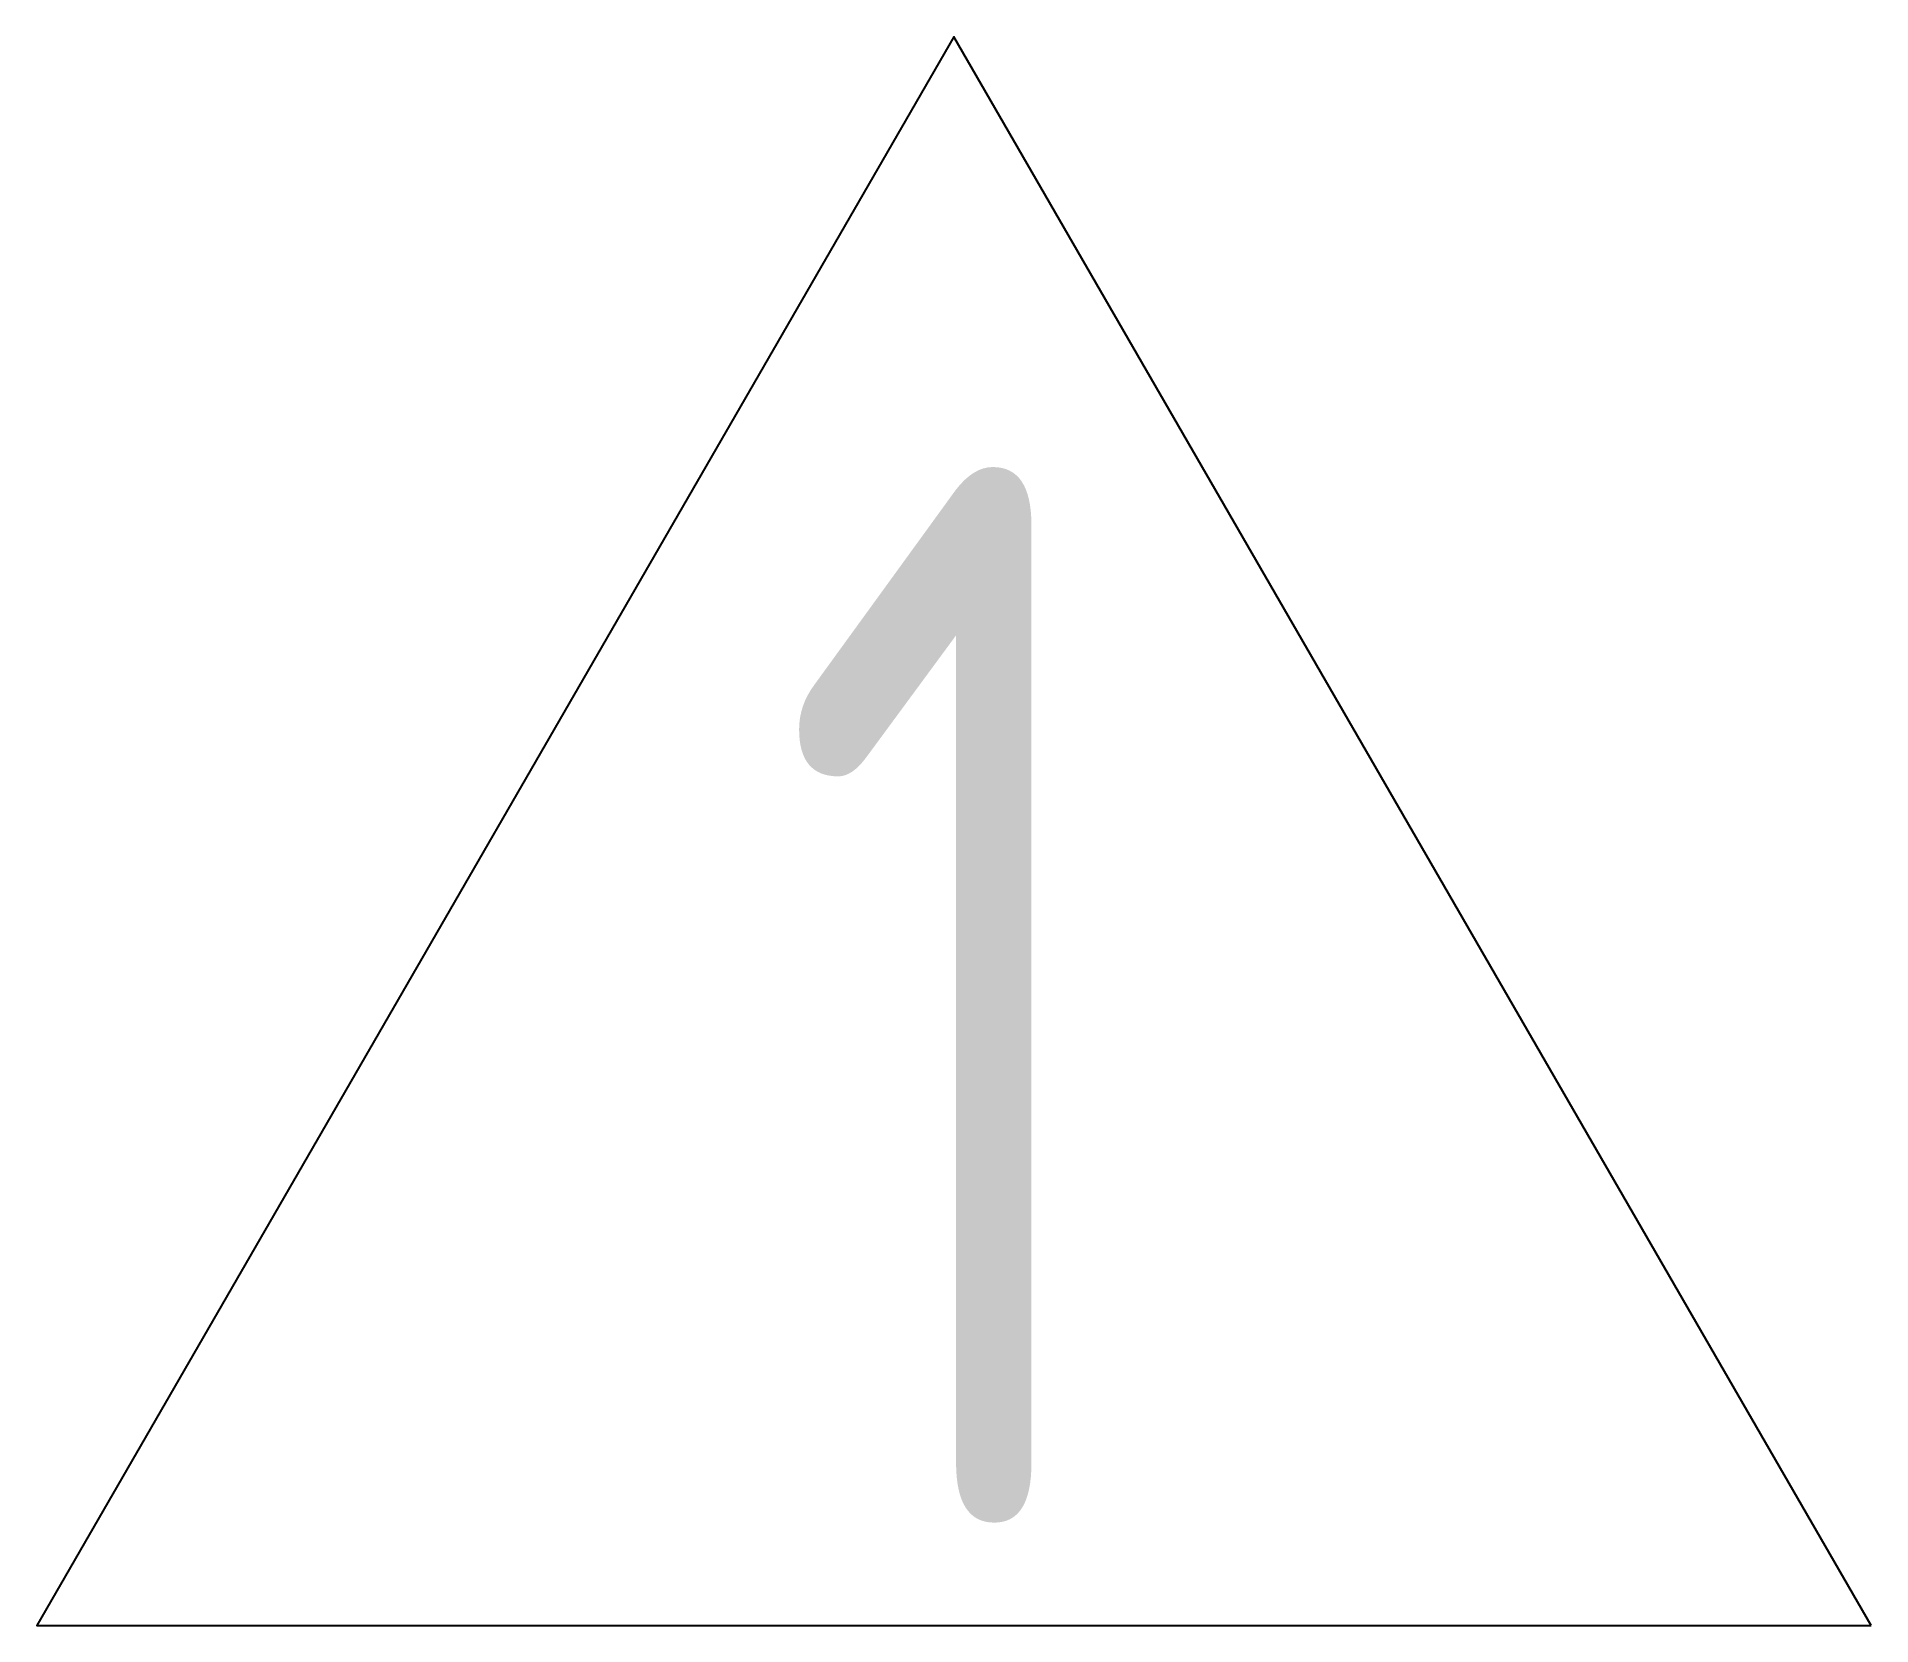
# Model space of a CAD drawing. Header units: inches. Extents: x -0.081 to 0.081, y -0.047 to 0.094.
import ezdxf
from ezdxf.enums import TextEntityAlignment as Align

# ---------------------------------------------------------------- set-up
doc = ezdxf.new("R2010")
doc.units = ezdxf.units.IN
doc.header["$MEASUREMENT"] = 0
doc.layers.add('0 @ 1', color=7, linetype='Continuous')
doc.styles.add('HandAttr', font='archquik.shx', dxfattribs={"width": 0.8})

# ---------------------------------------------------------------- blocks, each defined once
blk = doc.blocks.new('Revision Tag')
at = {"flags": 128}
blk.add_lwpolyline([(0.08119, -0.04688), (0, 0.09375), (-0.08119, -0.04688)], close=True, dxfattribs=at)
at = {"style": 'HandAttr', "width": 0.8}
blk.add_attdef('REV-NUM', text='', height=0.09375, dxfattribs=at).set_placement((0, 0.00878), align=Align.MIDDLE)

msp = doc.modelspace()

# ---------------------------------------------------------------- block references
at = {"layer": '0 @ 1'}
msp.add_blockref('Revision Tag', (0, 0), dxfattribs=at).add_auto_attribs({'REV-NUM': '1'})

doc.saveas('drawing.dxf')
